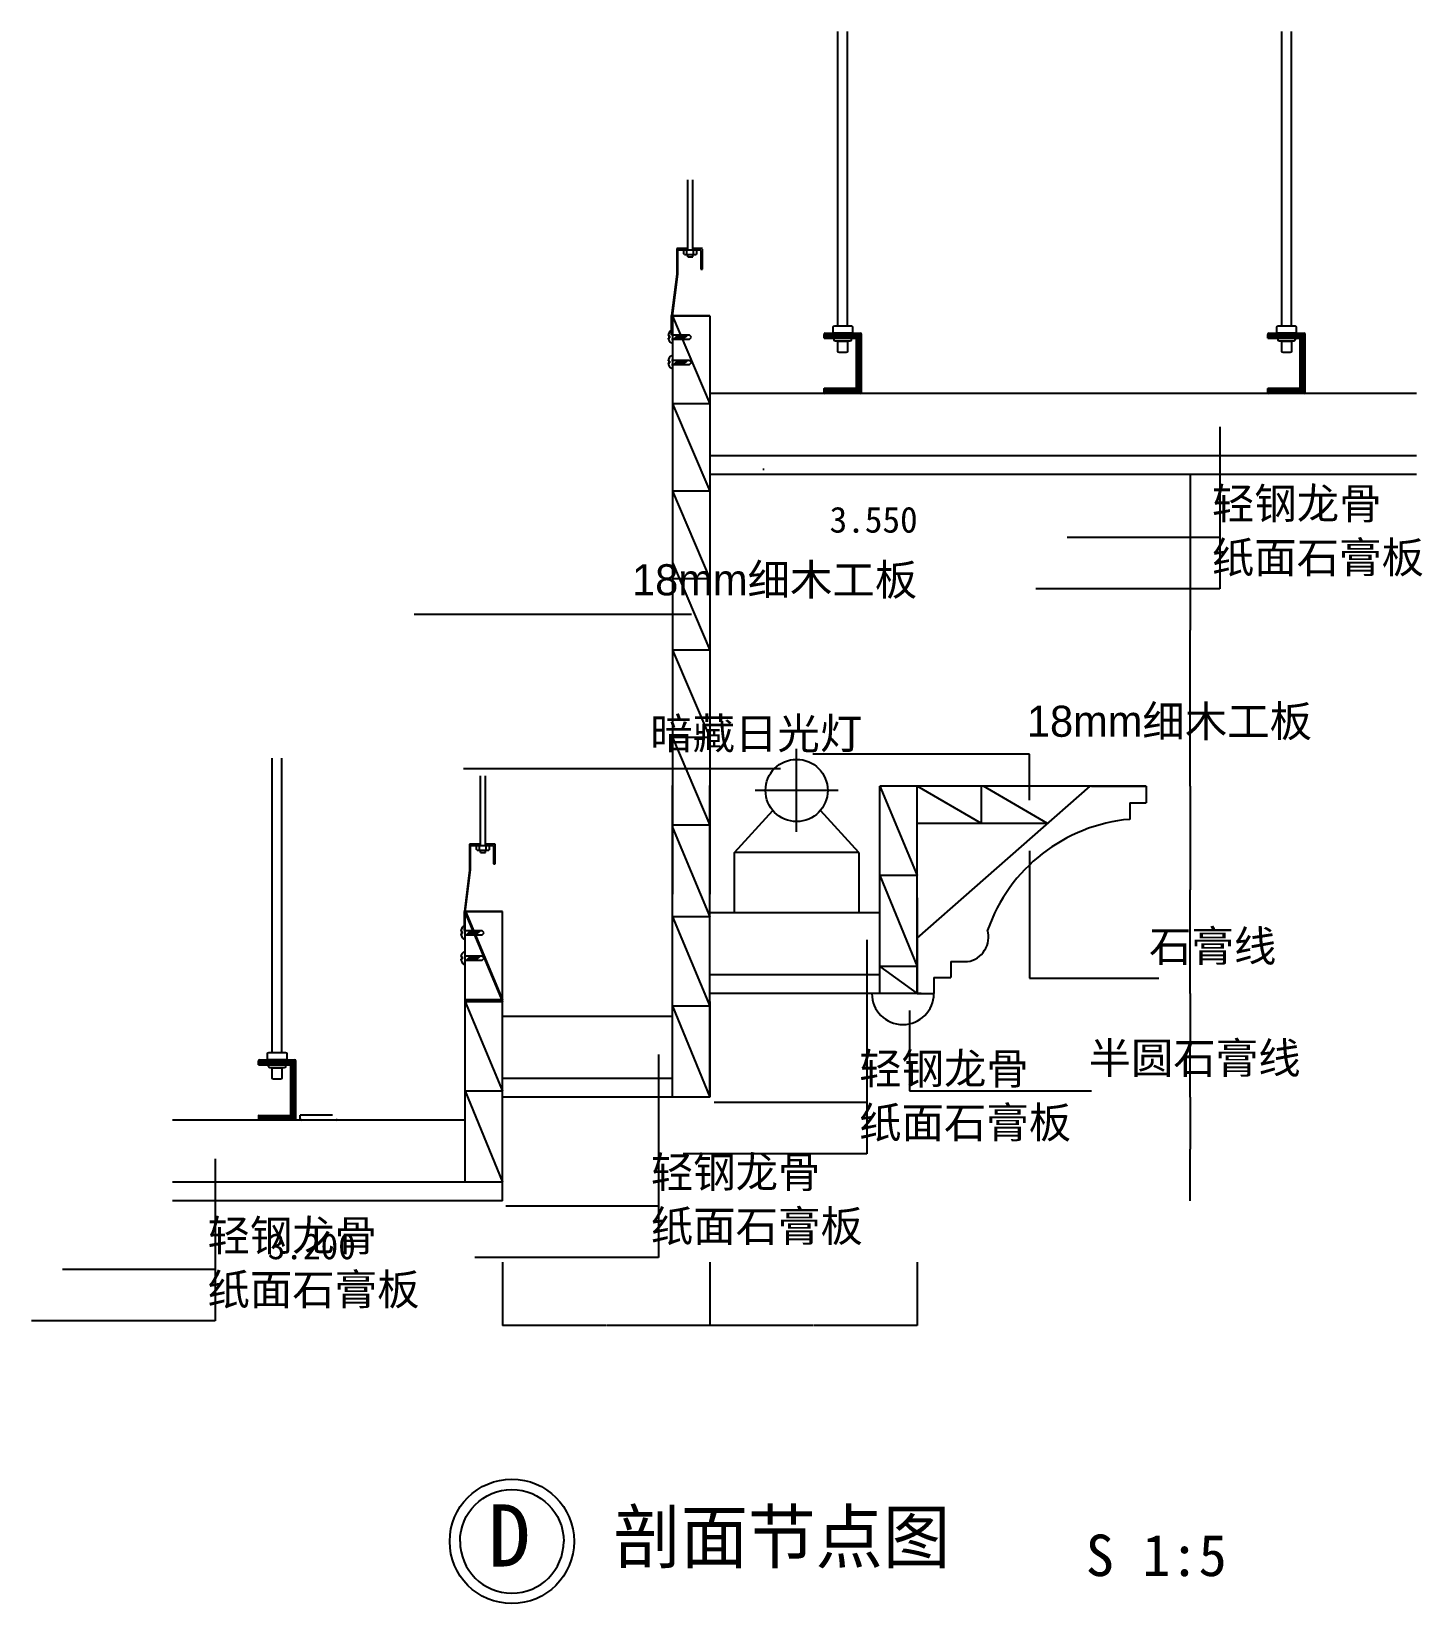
# Model space of a CAD drawing. Header units: metres. Extents: x 39101 to 44470, y 3986 to 10050.
import ezdxf

# ---------------------------------------------------------------- set-up
doc = ezdxf.new("R2010")
doc.units = ezdxf.units.M
for name, color, linetype in [('10', 8, 'Continuous'), ('15', 2, 'Continuous'), ('16', 3, 'Continuous'), ('20', 1, 'Continuous'), ('7', 7, 'Continuous'), ('8', 7, 'Continuous'), ('AXIS', 2, 'Continuous')]:
    doc.layers.add(name, color=color, linetype=linetype)
doc.dimstyles.get("Standard").update_dxf_attribs({"dimtxt": 2.5, "dimasz": 2.5, "dimexe": 1.25, "dimexo": 0.625, "dimtad": 1, "dimcen": 2.5, "dimazin": 3, "dimtfac": 1, "dimtmove": 0, "dimatfit": 3})

# ---------------------------------------------------------------- blocks, each defined once
blk = doc.blocks.new('P0J8LPTW')
at = {"color": 0}
for p, q in [((0, 0), (1, -1)), ((1, -1), (1, 0))]:
    blk.add_line(p, q, dxfattribs=at)
blk = doc.blocks.new('HY-4')
at = {"layer": '20'}
for points in [[(-5, 0, -1), (5, 0, -1)], [(-5, 0, 1), (5, 0, 1)]]:
    blk.add_lwpolyline(points, format="xyb", dxfattribs=at)
blk.add_circle((0, 0), 6, dxfattribs=at)
blk.add_circle((0, 0), 6, dxfattribs=at)
blk = doc.blocks.new('_CLOSEDFILLED')
at = {"color": 0, "linetype": 'BYBLOCK'}
blk.add_solid([(-1, 0), (0, 0), (-1, 0)], dxfattribs=at)
blk = doc.blocks.new('*D1')
for p, q in [((41719.05, 5302.27), (41719.05, 5058.66)), ((42519.05, 5302.27), (42519.05, 5058.66)), ((42117.55, 5058.66), (41718.8, 5058.66)), ((42519.3, 5058.66), (42120.55, 5058.66))]:
    blk.add_line(p, q)
at = {"layer": 'Defpoints'}
for p in [(41719.05, 5302.27), (42519.05, 5302.27), (42519.05, 5058.66)]:
    blk.add_point(p, dxfattribs=at)
at = {"layer": 'AXIS', "xscale": 0.25, "yscale": 0.25}
blk.add_blockref('_CLOSEDFILLED', (41719.05, 5058.66), dxfattribs=at)
at = {"layer": 'AXIS', "xscale": 0.25, "yscale": 0.25, "rotation": 180}
blk.add_blockref('_CLOSEDFILLED', (42519.05, 5058.66), dxfattribs=at)
at = {"layer": 'AXIS', "insert": (42119.05, 5058.66), "char_height": 1, "attachment_point": 5}
blk.add_mtext('100', dxfattribs=at)
blk = doc.blocks.new('*D2')
for p, q in [((40919.05, 5302.27), (40919.05, 5058.66)), ((41719.05, 5302.27), (41719.05, 5058.66)), ((41317.55, 5058.66), (40918.8, 5058.66)), ((41719.3, 5058.66), (41320.55, 5058.66))]:
    blk.add_line(p, q)
at = {"layer": 'Defpoints'}
for p in [(40919.05, 5302.27), (41719.05, 5302.27), (41719.05, 5058.66)]:
    blk.add_point(p, dxfattribs=at)
at = {"layer": 'AXIS', "xscale": 0.25, "yscale": 0.25}
blk.add_blockref('_CLOSEDFILLED', (40919.05, 5058.66), dxfattribs=at)
at = {"layer": 'AXIS', "xscale": 0.25, "yscale": 0.25, "rotation": 180}
blk.add_blockref('_CLOSEDFILLED', (41719.05, 5058.66), dxfattribs=at)
at = {"layer": 'AXIS', "insert": (41319.05, 5058.66), "char_height": 1, "attachment_point": 5}
blk.add_mtext('100', dxfattribs=at)
blk = doc.blocks.new('*D3')
for p, q in [((43573.31, 6338.96), (43573.31, 6138.96)), ((43573.06, 6138.96), (43572.81, 6138.96)), ((43573.31, 5938.96), (43573.31, 6138.96)), ((43573.31, 6138.96), (43573.31, 6138.96)), ((43573.56, 6138.96), (43573.81, 6138.96))]:
    blk.add_line(p, q)
at = {"layer": 'Defpoints'}
for p in [(43573.31, 6338.96), (43573.31, 6138.96), (43573.31, 5938.96)]:
    blk.add_point(p, dxfattribs=at)
at = {"layer": 'AXIS', "xscale": 0.25, "yscale": 0.25}
blk.add_blockref('_CLOSEDFILLED', (43573.31, 6138.96), dxfattribs=at)
at = {"layer": 'AXIS', "xscale": 0.25, "yscale": 0.25, "rotation": 180}
blk.add_blockref('_CLOSEDFILLED', (43573.31, 6138.96), dxfattribs=at)
at = {"layer": 'AXIS', "insert": (43573.31, 6140.085), "char_height": 1, "attachment_point": 5}
blk.add_mtext('50', dxfattribs=at)
blk = doc.blocks.new('*D4')
for p, q in [((43573.31, 5938.96), (43573.31, 5738.96)), ((43573.06, 5738.96), (43572.81, 5738.96)), ((43573.31, 5538.96), (43573.31, 5738.96)), ((43573.31, 5738.96), (43573.31, 5738.96)), ((43573.56, 5738.96), (43573.81, 5738.96))]:
    blk.add_line(p, q)
at = {"layer": 'Defpoints'}
for p in [(43573.31, 5938.96), (43573.31, 5738.96), (43573.31, 5538.96)]:
    blk.add_point(p, dxfattribs=at)
at = {"layer": 'AXIS', "xscale": 0.25, "yscale": 0.25}
blk.add_blockref('_CLOSEDFILLED', (43573.31, 5738.96), dxfattribs=at)
at = {"layer": 'AXIS', "xscale": 0.25, "yscale": 0.25, "rotation": 180}
blk.add_blockref('_CLOSEDFILLED', (43573.31, 5738.96), dxfattribs=at)
at = {"layer": 'AXIS', "insert": (43573.31, 5740.085), "char_height": 1, "attachment_point": 5}
blk.add_mtext('50', dxfattribs=at)
blk = doc.blocks.new('*D5')
for p, q in [((43573.31, 8341.95), (43573.31, 7740.46)), ((43573.06, 7740.46), (43572.81, 7740.46)), ((43573.31, 7138.96), (43573.31, 7740.46)), ((43573.31, 7740.46), (43573.31, 7740.46)), ((43573.56, 7740.46), (43573.81, 7740.46))]:
    blk.add_line(p, q)
at = {"layer": 'Defpoints'}
for p in [(43573.31, 8341.95), (43573.31, 7740.46), (43573.31, 7138.96)]:
    blk.add_point(p, dxfattribs=at)
at = {"layer": 'AXIS', "xscale": 0.25, "yscale": 0.25}
blk.add_blockref('_CLOSEDFILLED', (43573.31, 7740.46), dxfattribs=at)
at = {"layer": 'AXIS', "xscale": 0.25, "yscale": 0.25, "rotation": 180}
blk.add_blockref('_CLOSEDFILLED', (43573.31, 7740.46), dxfattribs=at)
at = {"layer": 'AXIS', "insert": (43573.31, 7741.585), "char_height": 1, "attachment_point": 5}
blk.add_mtext('150', dxfattribs=at)
blk = doc.blocks.new('*D6')
for p, q in [((43573.31, 7138.96), (43573.31, 6738.96)), ((43573.06, 6738.96), (43572.81, 6738.96)), ((43573.31, 6338.96), (43573.31, 6738.96)), ((43573.31, 6738.96), (43573.31, 6738.96)), ((43573.56, 6738.96), (43573.81, 6738.96))]:
    blk.add_line(p, q)
at = {"layer": 'Defpoints'}
for p in [(43573.31, 7138.96), (43573.31, 6738.96), (43573.31, 6338.96)]:
    blk.add_point(p, dxfattribs=at)
at = {"layer": 'AXIS', "xscale": 0.25, "yscale": 0.25}
blk.add_blockref('_CLOSEDFILLED', (43573.31, 6738.96), dxfattribs=at)
at = {"layer": 'AXIS', "xscale": 0.25, "yscale": 0.25, "rotation": 180}
blk.add_blockref('_CLOSEDFILLED', (43573.31, 6738.96), dxfattribs=at)
at = {"layer": 'AXIS', "insert": (43573.31, 6740.085), "char_height": 1, "attachment_point": 5}
blk.add_mtext('100', dxfattribs=at)

msp = doc.modelspace()

# ---------------------------------------------------------------- hatches: boundary and pattern name
at = {"layer": '10'}
h = msp.add_hatch(dxfattribs=at)
h.set_pattern_fill('AR-SAND', scale=16)
h.paths.add_polyline_path([(41719.05, 8413.95), (44447.32, 8413.95), (44447.32, 8341.95), (41719.05, 8341.95)])
h = msp.add_hatch(dxfattribs=at)
h.set_pattern_fill('ANSI31', scale=160)
h.paths.add_polyline_path([(42519.05, 6553.26), (42519.05, 6338.96), (42583.96, 6338.96), (42583.96, 6400.6), (42649.15, 6400.6), (42649.15, 6462.24), (42714.34, 6462.24, 0.45), (42791.52, 6583.74, -0.29), (43339.79, 7011.06), (43339.79, 7075.01), (43403.02, 7075.01), (43403.02, 7138.96), (43187.58, 7138.96)])
h.paths.add_polyline_path([(42344.84, 6338.96, 1), (42583.96, 6338.96), (42519.05, 6338.96)])
h = msp.add_hatch(dxfattribs=at)
h.set_pattern_fill('AR-SAND', scale=16)
h.paths.add_polyline_path([(41719.05, 6410.96), (41719.05, 6338.96), (42375.05, 6338.96), (42375.05, 6410.96)])
h = msp.add_hatch(dxfattribs=at)
h.set_pattern_fill('AR-SAND', scale=16)
h.paths.add_polyline_path([(41575.05, 5938.96), (41575.05, 6010.96), (40919.05, 6010.96), (40919.05, 5938.96)])
h = msp.add_hatch(dxfattribs=at)
h.set_pattern_fill('AR-SAND', scale=24)
h.paths.add_polyline_path([(39645.84, 5610.96), (40919.05, 5610.96), (40919.05, 5538.96), (39645.84, 5538.96)])
at = {"layer": '16'}
h = msp.add_hatch(dxfattribs=at)
h.set_pattern_fill('SOLID')
h.paths.add_polyline_path([(42165.11, 8886.35, 0.41), (42160.31, 8881.55), (42160.31, 8867.15), (42285.11, 8867.15), (42285.11, 8673.15), (42160.31, 8673.15), (42160.31, 8658.75, 0.41), (42165.11, 8653.95), (42299.51, 8653.95, 0.41), (42304.31, 8658.75), (42304.31, 8881.55, 0.41), (42299.51, 8886.35)])
h = msp.add_hatch(dxfattribs=at)
h.set_pattern_fill('SOLID')
h.paths.add_polyline_path([(43878.15, 8886.35, 0.41), (43873.35, 8881.55), (43873.35, 8867.15), (43998.15, 8867.15), (43998.15, 8673.15), (43873.35, 8673.15), (43873.35, 8658.75, 0.41), (43878.15, 8653.95), (44012.55, 8653.95, 0.41), (44017.35, 8658.75), (44017.35, 8881.55, 0.41), (44012.55, 8886.35)])
h = msp.add_hatch(dxfattribs=at)
h.set_pattern_fill('SOLID')
h.paths.add_polyline_path([(39981.98, 6083.36, 0.41), (39977.18, 6078.56), (39977.18, 6064.16), (40101.98, 6064.16), (40101.98, 5870.16), (39977.18, 5870.16), (39977.18, 5855.76, 0.41), (39981.98, 5850.96), (40116.38, 5850.96, 0.41), (40121.18, 5855.76), (40121.18, 6078.56, 0.41), (40116.38, 6083.36)])

# ---------------------------------------------------------------- linework, layer by layer
at = {"layer": '10'}
for p, q in [((42768.15, 6994.96), (42519.05, 7138.96)), ((42768.15, 6994.96), (42768.15, 7138.96)), ((43023.21, 6994.96), (42776.09, 7138.96)), ((42375.05, 6442.96), (42519.05, 6338.96))]:
    msp.add_line(p, q, dxfattribs=at)
at = {"layer": '15'}
for p, q in [((41575.05, 8953.21), (41575.05, 6722.96)), ((41575.05, 8953.21), (41719.05, 8953.21)), ((41719.05, 8953.21), (41575.05, 8953.21)), ((41719.05, 8953.21), (41719.05, 6722.96)), ((44447.32, 8413.95), (41719.05, 8413.95)), ((44447.32, 8341.95), (41719.05, 8341.95)), ((41575.05, 5938.96), (41575.05, 7141.95)), ((41719.05, 5938.96), (41719.05, 7141.95)), ((43403.02, 7138.96), (42375.05, 7138.96)), ((42375.05, 6338.96), (42375.05, 7138.96)), ((42519.05, 6553.26), (43187.58, 7138.96)), ((42519.05, 6338.96), (42519.05, 7138.96)), ((43192.9, 7138.96), (43403.02, 7138.96)), ((43403.02, 7138.96), (43403.02, 7075.01)), ((43339.79, 7075.01), (43403.02, 7075.01)), ((43339.79, 7075.01), (43339.79, 7011.06)), ((43023.21, 6994.96), (42519.05, 6994.96)), ((42519.05, 6708.25), (42519.05, 6338.96)), ((40775.05, 5610.96), (40775.05, 6654.96)), ((40775.05, 6654.96), (40919.05, 6654.96)), ((40919.05, 6654.96), (40775.05, 6654.96)), ((40919.05, 5610.96), (40919.05, 6654.96)), ((42519.05, 6584.54), (42519.05, 6338.96)), ((42649.15, 6462.24), (42649.15, 6400.6)), ((42649.15, 6462.24), (42714.34, 6462.24)), ((42375.05, 6410.96), (41719.05, 6410.96)), ((42375.05, 6410.96), (41719.05, 6410.96)), ((42519.05, 6421.18), (42519.05, 6338.96)), ((42583.96, 6400.6), (42649.15, 6400.6)), ((42583.96, 6400.6), (42583.96, 6338.96)), ((42535.05, 6338.96), (41719.05, 6338.96)), ((42519.05, 6338.96), (41719.05, 6338.96)), ((41719.05, 6308.25), (41719.05, 5938.96)), ((42519.05, 6338.96), (42583.96, 6338.96)), ((41575.05, 6010.96), (40919.05, 6010.96)), ((41719.05, 5938.96), (40919.05, 5938.96)), ((40775.05, 5610.96), (39645.84, 5610.96)), ((40919.05, 5610.96), (40775.05, 5610.96)), ((40919.05, 5538.96), (40919.05, 5610.96)), ((40919.05, 5538.96), (39645.84, 5538.96))]:
    msp.add_line(p, q, dxfattribs=at)
for centre, radius, start, end in [((43396.51, 6372.89), 640.68, 95.08, 160.79), ((42698.44, 6557.6), 96.68, 279.47, 15.69), ((42464.4, 6338.96), 119.56, 180, 0)]:
    msp.add_arc(centre, radius, start, end, dxfattribs=at)
at = {"layer": '16'}
for p, q in [((42213.7, 8914.25), (42213.7, 10050.5)), ((42250.92, 8914.25), (42250.92, 10050.5)), ((43926.74, 8914.25), (43926.74, 10050.5)), ((43963.96, 8914.25), (43963.96, 10050.5)), ((41633.98, 9208.46), (41633.98, 9477.76)), ((41653.16, 9208.46), (41653.16, 9477.76)), ((41592.13, 9213.49), (41592.13, 9113.8)), ((41633.98, 9213.49), (41592.13, 9213.49)), ((41595.98, 9114.02), (41595.98, 9208.46)), ((41595.98, 9208.46), (41685.08, 9208.46)), ((41618.63, 9193.21), (41618.63, 9208.46)), ((41621.79, 9190.05), (41618.63, 9193.21)), ((41621.79, 9190.05), (41666.12, 9190.05)), ((41630.89, 9193.21), (41627.74, 9190.05)), ((41630.96, 9193.21), (41630.96, 9208.46)), ((41634.12, 9190.05), (41630.96, 9193.21)), ((41633.98, 9181.62), (41633.98, 9190.19)), ((41633.98, 9181.62), (41653.16, 9181.62)), ((41656.24, 9193.21), (41653.09, 9190.05)), ((41691.34, 9213.49), (41653.16, 9213.49)), ((41653.16, 9181.62), (41653.16, 9190.12)), ((41656.31, 9193.21), (41656.31, 9208.46)), ((41659.47, 9190.05), (41656.31, 9193.21)), ((41669.27, 9193.21), (41666.12, 9190.05)), ((41669.27, 9193.21), (41669.27, 9208.46)), ((41685.08, 9205.09), (41685.08, 9133.86)), ((41691.34, 9133.86), (41691.34, 9210.12)), ((41592.13, 9113.8), (41571.96, 8954.2)), ((41575.05, 8951.76), (41595.98, 9114.02)), ((41685.08, 9133.86), (41691.34, 9133.86)), ((41571.96, 8880.66), (41571.96, 8954.2)), ((41575.05, 8880.66), (41575.05, 8951.76)), ((41558.08, 8869.17), (41564.84, 8869.17)), ((41558.17, 8876.54), (41564.84, 8876.54)), ((41564.84, 8869.17), (41564.84, 8876.54)), ((41571.96, 8880.66), (41639, 8880.66)), ((41571.96, 8863.28), (41640.35, 8863.28)), ((41580.22, 8863.28), (41597.6, 8880.66)), ((41587.88, 8863.28), (41605.26, 8880.66)), ((41595.54, 8863.28), (41612.93, 8880.66)), ((41601.44, 8863.28), (41618.82, 8880.66)), ((41608.51, 8863.28), (41625.9, 8880.66)), ((41616.77, 8863.28), (41634.15, 8880.66)), ((41648.36, 8871.3), (41639, 8880.66)), ((41640.35, 8863.28), (41648.36, 8871.3)), ((42160.31, 8867.15), (42160.31, 8881.55)), ((42160.31, 8867.15), (42285.11, 8867.15)), ((42165.11, 8886.35), (42299.51, 8886.35)), ((42285.11, 8673.15), (42285.11, 8867.15)), ((42304.31, 8658.75), (42304.31, 8881.55)), ((43873.35, 8867.15), (43873.35, 8881.55)), ((43873.35, 8867.15), (43998.15, 8867.15)), ((43878.15, 8886.35), (44012.55, 8886.35)), ((43998.15, 8673.15), (43998.15, 8867.15)), ((44017.35, 8658.75), (44017.35, 8881.55)), ((41558.08, 8771.49), (41564.84, 8771.49)), ((41558.17, 8778.86), (41564.84, 8778.86)), ((41564.84, 8771.49), (41564.84, 8778.86)), ((41571.96, 8782.98), (41639, 8782.98)), ((41571.96, 8765.6), (41640.35, 8765.6)), ((41580.22, 8765.6), (41597.6, 8782.98)), ((41587.88, 8765.6), (41605.26, 8782.98)), ((41595.54, 8765.6), (41612.93, 8782.98)), ((41601.44, 8765.6), (41618.82, 8782.98)), ((41608.51, 8765.6), (41625.9, 8782.98)), ((41616.77, 8765.6), (41634.15, 8782.98)), ((41648.36, 8773.61), (41639, 8782.98)), ((41640.35, 8765.6), (41648.36, 8773.61)), ((42285.11, 8673.15), (42160.31, 8673.15)), ((42160.31, 8658.75), (42160.31, 8673.15)), ((43873.35, 8658.75), (43873.35, 8673.15)), ((43998.15, 8673.15), (43873.35, 8673.15)), ((44447.32, 8653.95), (41719.05, 8653.95)), ((42299.51, 8653.95), (42165.11, 8653.95)), ((44012.55, 8653.95), (43878.15, 8653.95)), ((42054.39, 6962.53), (42054.39, 7282.53)), ((40030.57, 6111.26), (40030.57, 7247.51)), ((40067.79, 6111.26), (40067.79, 7247.51)), ((40833.98, 6910.2), (40833.98, 7179.51)), ((40853.16, 6910.2), (40853.16, 7179.51)), ((42214.39, 7122.53), (41894.39, 7122.53)), ((41814.39, 6882.53), (41962.25, 7045.66)), ((42294.39, 6882.53), (42146.54, 7045.66)), ((40792.13, 6915.23), (40792.13, 6815.55)), ((40833.98, 6915.23), (40792.13, 6915.23)), ((40891.34, 6915.23), (40853.16, 6915.23)), ((40891.34, 6838.98), (40891.34, 6915.23)), ((40795.98, 6815.76), (40795.98, 6910.2)), ((40795.98, 6910.2), (40885.08, 6910.2)), ((40818.63, 6894.96), (40818.63, 6910.2)), ((40821.79, 6891.8), (40818.63, 6894.96)), ((40821.79, 6891.8), (40866.12, 6891.8)), ((40830.89, 6894.96), (40827.74, 6891.8)), ((40830.96, 6894.96), (40830.96, 6910.2)), ((40834.12, 6891.8), (40830.96, 6894.96)), ((40833.98, 6883.37), (40833.98, 6891.94)), ((40833.98, 6883.37), (40853.16, 6883.37)), ((40856.24, 6894.96), (40853.09, 6891.8)), ((40853.16, 6883.37), (40853.16, 6891.87)), ((40856.31, 6894.96), (40856.31, 6910.2)), ((40859.47, 6891.8), (40856.31, 6894.96)), ((40869.27, 6894.96), (40866.12, 6891.8)), ((40869.27, 6894.96), (40869.27, 6910.2)), ((40885.08, 6910.2), (40885.08, 6838.98)), ((42294.39, 6882.53), (41814.39, 6882.53)), ((41814.39, 6650.96), (41814.39, 6882.53)), ((42294.39, 6882.53), (42294.39, 6650.96)), ((40792.13, 6815.55), (40771.96, 6655.95)), ((40775.05, 6653.51), (40795.98, 6815.76)), ((40885.08, 6838.98), (40891.34, 6838.98)), ((40771.96, 6582.41), (40771.96, 6655.95)), ((40775.05, 6582.41), (40775.05, 6653.51)), ((42375.05, 6650.96), (41719.05, 6650.96)), ((42375.05, 6650.96), (41719.05, 6650.96)), ((40758.08, 6570.92), (40764.84, 6570.92)), ((40758.17, 6578.29), (40764.84, 6578.29)), ((40764.84, 6570.92), (40764.84, 6578.29)), ((40771.96, 6582.41), (40839, 6582.41)), ((40771.96, 6565.03), (40840.35, 6565.03)), ((40780.22, 6565.03), (40797.6, 6582.41)), ((40787.88, 6565.03), (40805.26, 6582.41)), ((40795.54, 6565.03), (40812.93, 6582.41)), ((40801.44, 6565.03), (40818.82, 6582.41)), ((40808.51, 6565.03), (40825.9, 6582.41)), ((40816.77, 6565.03), (40834.15, 6582.41)), ((40848.36, 6573.04), (40839, 6582.41)), ((40840.35, 6565.03), (40848.36, 6573.04)), ((40758.08, 6473.24), (40764.84, 6473.24)), ((40758.17, 6480.61), (40764.84, 6480.61)), ((40764.84, 6473.24), (40764.84, 6480.61)), ((40771.96, 6484.73), (40839, 6484.73)), ((40771.96, 6467.35), (40840.35, 6467.35)), ((40780.22, 6467.35), (40797.6, 6484.73)), ((40787.88, 6467.35), (40805.26, 6484.73)), ((40795.54, 6467.35), (40812.93, 6484.73)), ((40801.44, 6467.35), (40818.82, 6484.73)), ((40808.51, 6467.35), (40825.9, 6484.73)), ((40816.77, 6467.35), (40834.15, 6484.73)), ((40848.36, 6475.36), (40839, 6484.73)), ((40840.35, 6467.35), (40848.36, 6475.36)), ((41575.05, 6250.96), (40919.05, 6250.96)), ((39977.18, 6064.16), (39977.18, 6078.56)), ((39981.98, 6083.36), (40116.38, 6083.36)), ((40121.18, 5855.76), (40121.18, 6078.56)), ((39977.18, 6064.16), (40101.98, 6064.16)), ((40101.98, 5870.16), (40101.98, 6064.16)), ((40775.05, 5850.96), (39645.84, 5850.96)), ((40138.45, 5855.76), (40138.45, 5870.16)), ((40263.25, 5870.16), (40138.45, 5870.16)), ((40277.65, 5850.96), (40143.25, 5850.96))]:
    msp.add_line(p, q, dxfattribs=at)
for points in [[(42199.89, 8914.25), (42264.74, 8914.25, -0.41), (42269.54, 8909.45), (42269.54, 8886.35), (42195.09, 8886.35), (42195.09, 8909.45, -0.41)], [(42199.74, 8867.15), (42264.88, 8867.15), (42264.88, 8860.33, -0.41), (42260.08, 8855.53), (42204.54, 8855.53, -0.41), (42199.74, 8860.33)], [(42213.7, 8855.53), (42250.93, 8855.53), (42250.93, 8816.16, -0.41), (42246.13, 8811.36), (42218.5, 8811.36, -0.41), (42213.7, 8816.16)], [(43912.93, 8914.25), (43977.78, 8914.25, -0.41), (43982.58, 8909.45), (43982.58, 8886.35), (43908.13, 8886.35), (43908.13, 8909.45, -0.41)], [(43912.78, 8867.15), (43977.92, 8867.15), (43977.92, 8860.33, -0.41), (43973.12, 8855.53), (43917.58, 8855.53, -0.41), (43912.78, 8860.33)], [(43926.74, 8855.53), (43963.96, 8855.53), (43963.96, 8816.16, -0.41), (43959.16, 8811.36), (43931.54, 8811.36, -0.41), (43926.74, 8816.16)], [(40016.76, 6111.26), (40081.61, 6111.26, -0.41), (40086.41, 6106.46), (40086.41, 6083.36), (40011.96, 6083.36), (40011.96, 6106.46, -0.41)], [(40016.61, 6064.16), (40081.75, 6064.16), (40081.75, 6057.33, -0.41), (40076.95, 6052.53), (40021.41, 6052.53, -0.41), (40016.61, 6057.33)], [(40030.57, 6052.53), (40067.79, 6052.53), (40067.79, 6013.16, -0.41), (40062.99, 6008.36), (40035.37, 6008.36, -0.41), (40030.57, 6013.16)]]:
    msp.add_lwpolyline(points, format="xyb", close=True, dxfattribs=at)
msp.add_circle((42054.39, 7122.53), 120, dxfattribs=at)
for centre, radius, start, end in [((41587.37, 8873.24), 29.48, 121.52, 173.57), ((41587.37, 8872.47), 29.48, 186.43, 238.48), ((42165.11, 8881.55), 4.8, 90, 180), ((42299.51, 8881.55), 4.8, 0, 90), ((43878.15, 8881.55), 4.8, 90, 180), ((44012.55, 8881.55), 4.8, 0, 90), ((41587.37, 8774.79), 29.48, 121.52, 172.07), ((41587.37, 8774.79), 29.48, 186.43, 238.48), ((42165.11, 8658.75), 4.8, 180, 270), ((42299.51, 8658.75), 4.8, 270, 0), ((43878.15, 8658.75), 4.8, 180, 270), ((44012.55, 8658.75), 4.8, 270, 0), ((40787.37, 6574.99), 29.48, 121.52, 173.57), ((40787.37, 6574.22), 29.48, 186.43, 238.48), ((40787.37, 6476.54), 29.48, 121.52, 172.07), ((40787.37, 6476.54), 29.48, 186.43, 238.48), ((39981.98, 6078.56), 4.8, 90, 180), ((40116.38, 6078.56), 4.8, 0, 90), ((40143.25, 5855.76), 4.8, 180, 270), ((40277.65, 5855.76), 4.8, 270, 0)]:
    msp.add_arc(centre, radius, start, end, dxfattribs=at)

# ---------------------------------------------------------------- block references
at = {"layer": '10', "yscale": 144, "zscale": 8, "rotation": 90}
for p, xscale in [((41575.05, 8951.76), -337.6), ((41575.05, 8614.16), -337.6), ((41575.05, 8276.56), -337.6), ((41575.05, 8001.36), -337.6), ((41575.05, 7663.76), -337.6), ((41575.05, 7326.16), -337.6), ((42375.05, 7138.96), -344), ((41575.05, 6978.96), -344), ((42375.05, 6794.96), -352), ((40775.05, 6658.96), -344), ((40775.05, 6650.96), -344), ((41575.05, 6634.96), -344), ((40775.05, 6306.96), -344), ((41575.05, 6290.96), -352), ((40775.05, 5962.96), -352)]:
    msp.add_blockref('P0J8LPTW', p, dxfattribs=dict(at, xscale=xscale))
at = {"layer": '8', "xscale": 40, "yscale": 40, "zscale": 40}
msp.add_blockref('HY-4', (40955.39, 4225.8), dxfattribs=at)

# ---------------------------------------------------------------- texts
for s, height, p in [('D', 240, (40863.73, 4128.69)), ('剖面节点图', 200, (41347.15, 4143)), ('S 1:5', 160, (43170.32, 4091.83))]:
    msp.add_text(s, height=height).set_placement(p)
at = {"layer": '7'}
for s, p in [('3.550', (42181.5, 8117.02)), ('3.200', (40013.04, 5314.02))]:
    msp.add_text(s, height=100, dxfattribs=at).set_placement(p)
at = {"layer": '7', "char_height": 120, "attachment_point": 1}
for s, insert in [('\\f幼圆|b0|i0|c134|p49;轻钢龙骨', (43657.16, 8289.41)), ('\\f幼圆|b0|i0|c134|p49;纸面石膏板', (43657.16, 8081.47)), ('\\f幼圆|b0|i0|c134|p49;18mm细木工板', (41419.22, 7995.17)), ('\\f幼圆|b0|i0|c134|p49;18mm细木工板', (42942.94, 7449.52)), ('\\f幼圆|b0|i0|c134|p49;暗藏日光灯', (41489.2, 7402.52)), ('\\f幼圆|b0|i0|c134|p49;石膏线', (43414.71, 6582.14)), ('\\f幼圆|b0|i0|c134|p49;轻钢龙骨', (42295.63, 6109.32)), ('\\f幼圆|b0|i0|c134|p49;半圆石膏线', (43181.16, 6150.34)), ('\\f幼圆|b0|i0|c134|p49;纸面石膏板', (42295.63, 5901.39)), ('\\f幼圆|b0|i0|c134|p49;轻钢龙骨', (41491.57, 5709.9)), ('\\f幼圆|b0|i0|c134|p49;纸面石膏板', (41491.57, 5501.97)), ('\\f幼圆|b0|i0|c134|p49;轻钢龙骨', (39780.57, 5465.45)), ('\\f幼圆|b0|i0|c134|p49;纸面石膏板', (39780.57, 5257.51))]:
    msp.add_mtext(s, dxfattribs=dict(at, insert=insert))

# ---------------------------------------------------------------- dimensions: what is measured, and where the dimension line sits
at = {"layer": 'AXIS'}
for base, p1, p2, text, picture, middle in [((43573.31, 7740.46), (43573.31, 8341.95), (43573.31, 7138.96), '150', '*D5', (43573.31, 7741.585)), ((43573.31, 6738.96), (43573.31, 7138.96), (43573.31, 6338.96), '100', '*D6', (43573.31, 6740.085)), ((43573.31, 6138.96), (43573.31, 6338.96), (43573.31, 5938.96), '50', '*D3', (43573.31, 6140.085)), ((43573.31, 5738.96), (43573.31, 5938.96), (43573.31, 5538.96), '50', '*D4', (43573.31, 5740.085)), ((41719.05, 5058.66), (41719.05, 5302.27), (40919.05, 5302.27), '100', '*D2', (41319.05, 5058.66)), ((42519.05, 5058.66), (42519.05, 5302.27), (41719.05, 5302.27), '100', '*D1', (42119.05, 5058.66))]:
    dim = msp.add_linear_dim(base=base, p1=p1, p2=p2, text=text, dimstyle='Standard', dxfattribs=at)
    dim.commit()
    dim.dimension.update_dxf_attribs({"geometry": picture, "text_midpoint": middle})

# ---------------------------------------------------------------- leaders
at = {"layer": '7'}
for points in [[(43687.25, 8525.8), (43687.25, 8098.76), (43098.22, 8098.76)], [(43687.25, 8397.82), (43687.25, 7900.28), (42977.68, 7900.28)], [(41648.53, 7801.52), (40578.53, 7801.52)], [(42952.83, 7085.04), (42952.83, 7262.98), (42116.61, 7262.98)], [(41992.71, 7205.99), (40768.25, 7205.99)], [(42953.61, 6889.56), (42953.61, 6397.9), (43451.68, 6397.9)], [(42325.72, 6546.66), (42325.72, 5918.67), (41736.69, 5918.67)], [(42325.72, 6380.21), (42325.72, 5720.19), (41616.15, 5720.19)], [(42489.64, 6272.98), (42489.64, 5963.42), (43192.26, 5963.42)], [(41521.66, 6104.37), (41521.66, 5519.26), (40932.63, 5519.26)], [(41521.66, 5976.4), (41521.66, 5320.77), (40812.09, 5320.77)], [(39810.66, 5701.84), (39810.66, 5274.8), (39221.63, 5274.8)], [(39810.66, 5573.86), (39810.66, 5076.32), (39101.09, 5076.32)]]:
    msp.add_leader(points, dimstyle='Standard', dxfattribs=at)

doc.saveas('drawing.dxf')
